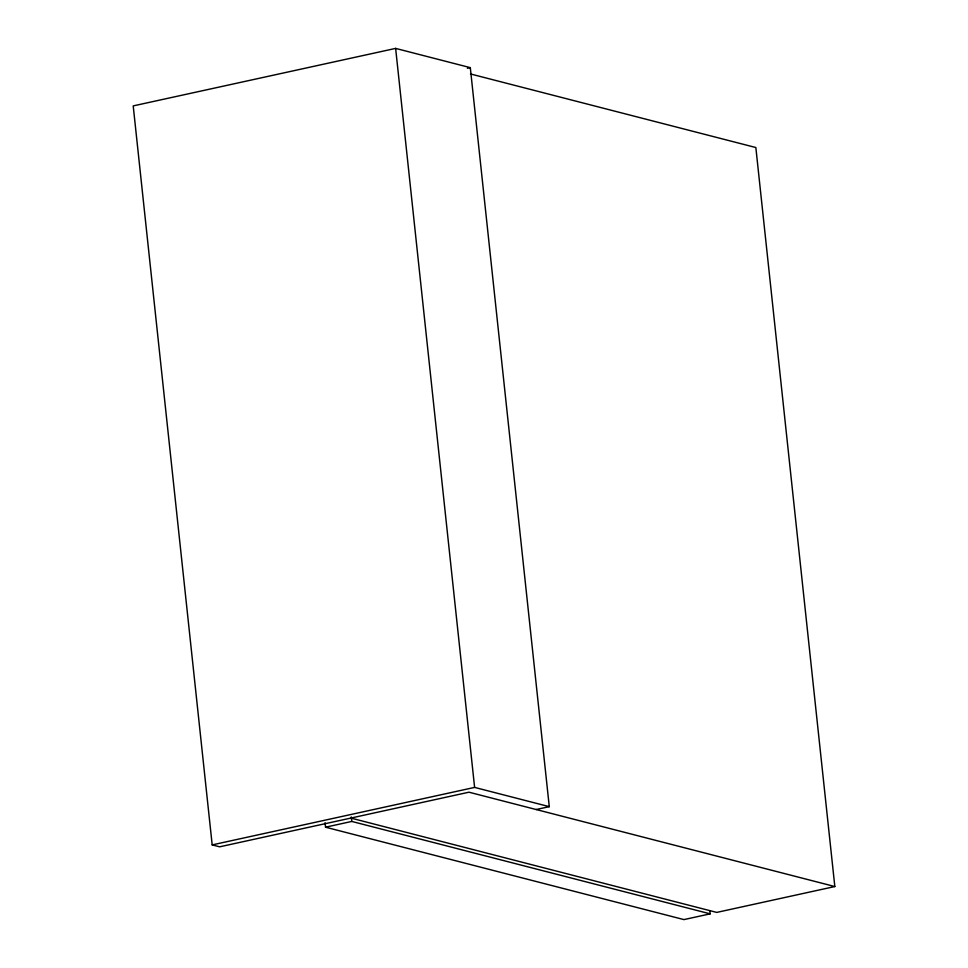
<?xml version="1.0" encoding="UTF-8"?>
<svg xmlns="http://www.w3.org/2000/svg" width="968" height="968" viewBox="0 0 968 968"><rect width="100%" height="100%" fill="white"/><g stroke="black" fill="none" stroke-linecap="round" stroke-linejoin="round"><path stroke-width="1.45" d="M536.163 809.526L549.279 806.659L470.303 67.651L395.634 48.4L133.209 105.899L212.186 844.895L219.651 846.818L468.96 792.199L834.827 886.543L755.851 147.535L470.472 73.955M467.387 68.292L470.303 67.651M212.186 844.895L474.61 787.408L549.279 806.659M325.042 822.679L325.526 827.192L351.771 821.433L710.173 913.852L709.846 910.84M710.173 913.852L683.928 919.6L325.526 827.192M834.827 886.543L716.731 912.413L350.864 818.069M395.634 48.4L474.61 787.408M351.287 816.931L351.771 821.433"/></g></svg>
